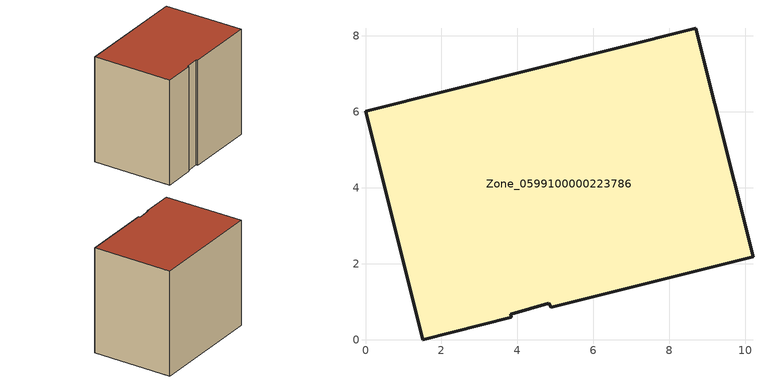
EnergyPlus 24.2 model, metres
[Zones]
Zone_0599100000223786
 floor ground (C_G): 4.82,0.96 3.82,0.67 3.83,0.58 1.51,0 0,6.01 8.69,8.19 10.2,2.18 4.89,0.85 z0
 wall outside (C_F): 4.89,0.85 10.2,2.18 8.69,8.19 0,6.01 1.51,0 3.83,0.58 3.82,0.67 4.82,0.96 4.89,0.85 z0:8.19
 roof outside (C_R): 3.82,0.67 4.82,0.96 4.89,0.85 10.2,2.18 8.69,8.19 0,6.01 1.51,0 3.83,0.58 z8.19
[BUILDING]
Pand.0599100000223786: North Axis=0; Terrain=City; Loads Convergence Tolerance Value=0.04; Temperature Convergence Tolerance Value=0.4; Solar Distribution=FullExterior; Maximum Number of Warmup Days=25; Minimum Number of Warmup Days=1
[Site:Location]
Rotterdam.The.Hague.AP_ZH_NLD Design_Conditions: Latitude=51.96; Longitude=4.45; Time Zone=1; Elevation=-4.5
[SITE:GROUNDTEMPERATURE:BUILDINGSURFACE]
18, 18, 18, 18, 18, 18, 18, 18, 18, 18, 18, 18
[MATERIAL] Thermal Absorptance=0.9; Solar Absorptance=0.7; Visible Absorptance=0.7
Name | Roughness | Thickness | Conductivity | Density | Specific Heat
G.TC.1965-1974 | MediumSmooth | 0.15 | 0.882353 | 540 | 1210
F.TC.1965-1974 | Rough | 0.3 | 0.697674 | 1920 | 840
R.TC.1965-1974 | MediumRough | 0.2 | 0.232558 | 1500 | 1000
[CONSTRUCTION]
C_G: G.TC.1965-1974
C_F: F.TC.1965-1974
C_R: R.TC.1965-1974
[ZONE]
Zone_0599100000223786: Type=1; Multiplier=1; Ceiling Height=Autocalculate; Volume=Autocalculate; Floor Area=autocalculate; Part of Total Floor Area=Yes
[ZONEINFILTRATION:DESIGNFLOWRATE]
Infil_Zone_0599100000223786: Zone or ZoneList or Space or SpaceList=Zone_0599100000223786; Schedule=AlwaysOn; Design Flow Rate Calculation Method=Flow/Area; Flow Rate per Floor Area=0.003; Constant Term Coefficient=1; Temperature Term Coefficient=0; Velocity Term Coefficient=0; Velocity Squared Term Coefficient=0
[HVACTEMPLATE:ZONE:IDEALLOADSAIRSYSTEM]
Zone_0599100000223786: Maximum Heating Supply Air Temperature=50; Minimum Cooling Supply Air Temperature=13; Maximum Heating Supply Air Humidity Ratio=0.0156; Minimum Cooling Supply Air Humidity Ratio=0.0077; Heating Limit=NoLimit; Cooling Limit=NoLimit; Dehumidification Control Type=ConstantSensibleHeatRatio; Cooling Sensible Heat Ratio=0.7; Dehumidification Setpoint=60; Humidification Control Type=None; Humidification Setpoint=30; Outdoor Air Method=None; Outdoor Air Flow Rate per Person=0.00944; Outdoor Air Flow Rate per Zone Floor Area=0; Outdoor Air Flow Rate per Zone=0; Demand Controlled Ventilation Type=None; Outdoor Air Economizer Type=NoEconomizer; Heat Recovery Type=None; Sensible Heat Recovery Effectiveness=0.7; Latent Heat Recovery Effectiveness=0.65
[ZONECONTROL:THERMOSTAT]
ThermostatControl_Zone_0599100000223786: Zone or ZoneList=Zone_0599100000223786; Control Type Schedule=DualSetpointControlType; Control 1=Thermostat_Zone_0599100000223786; Temperature Difference Between Cutout And Setpoint=0
[THERMOSTATSETPOINT:DUALSETPOINT]
Thermostat_Zone_0599100000223786: Heating Setpoint Temperature Schedule=HeatingSetpoint_Zone_0599100000223786; Cooling Setpoint Temperature Schedule=CoolingSetpoint_Zone_0599100000223786
[SCHEDULE:COMPACT]
HeatingSetpoint_Zone_0599100000223786: Through: 12/31, For: AllDays, Until: 24:00, 21
CoolingSetpoint_Zone_0599100000223786: Through: 12/31, For: AllDays, Until: 24:00, 24
DualSetpointControlType: Through: 12/31, For: AllDays, Until: 24:00, 4
AlwaysOn: Through: 12/31, For: AllDays, Until: 24:00, 1
